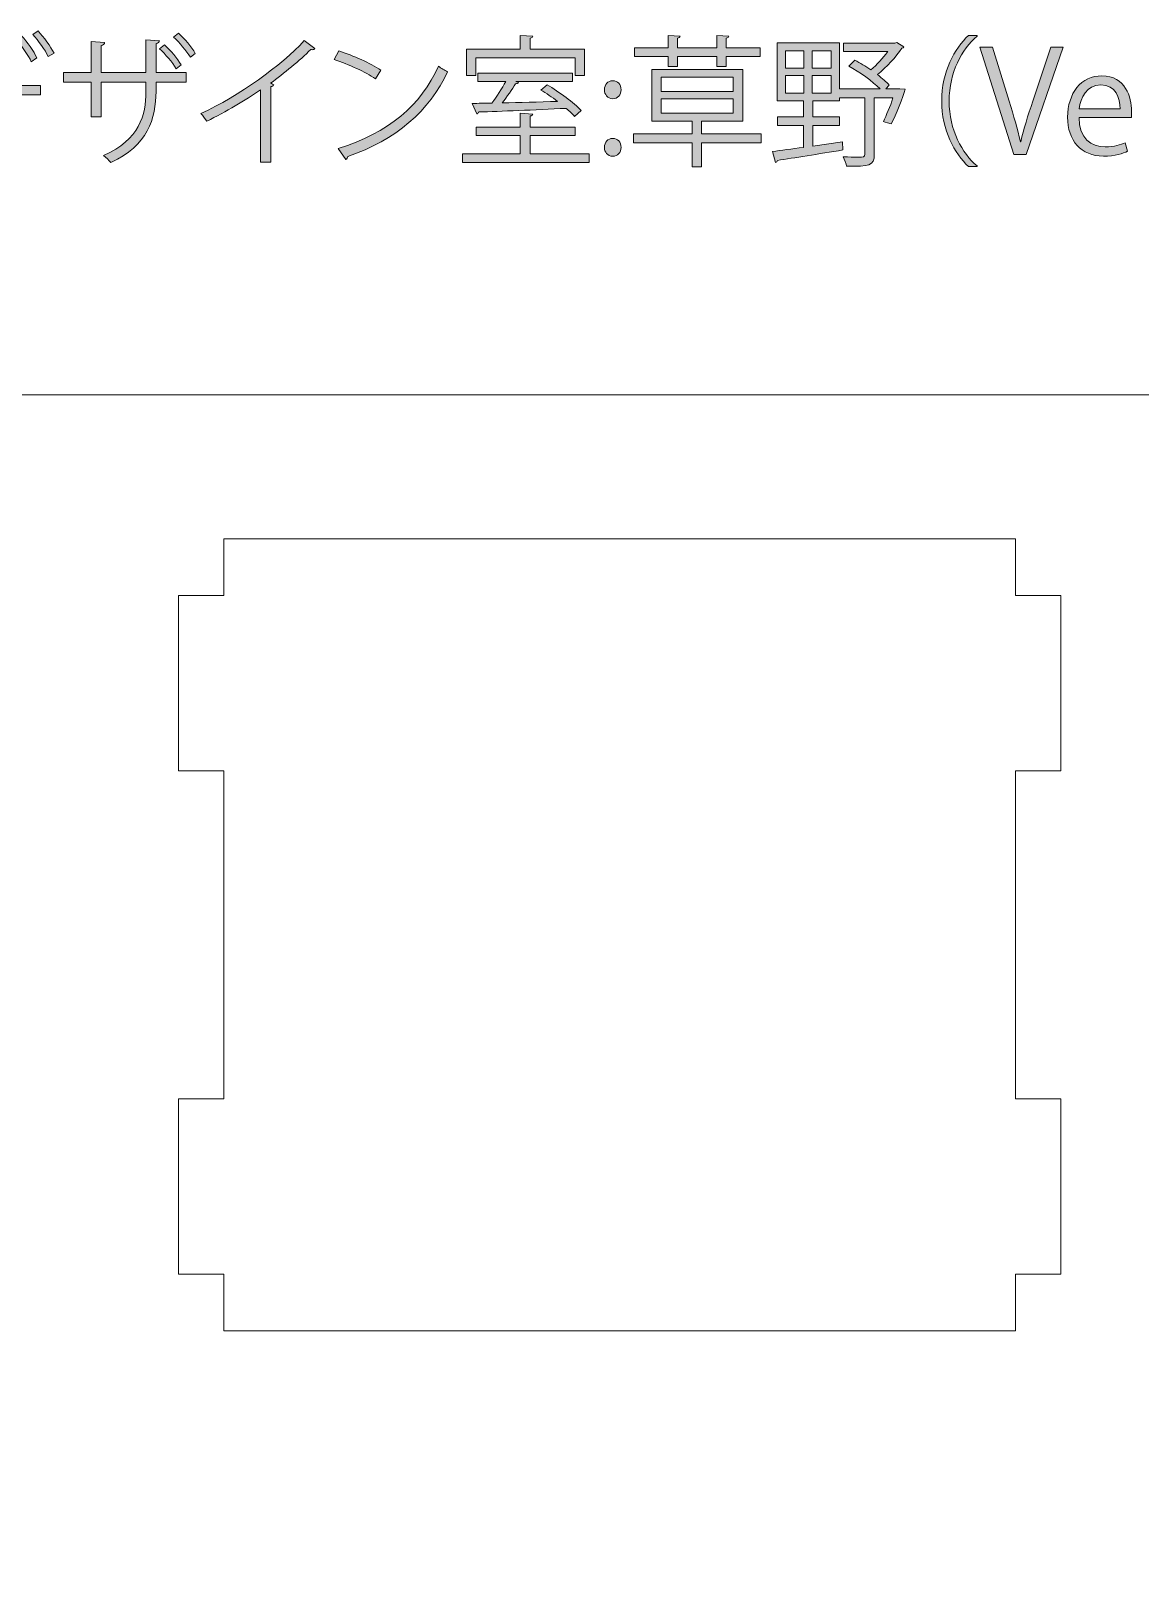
# Model space of a CAD drawing. Header units: inches. Extents: x -50 to 261, y -80 to 218.
# Drawn here: x -9.65 to 9.95, y 184.67 to 212 of the extents above; entities that cross this region are included whole.
import ezdxf

# ---------------------------------------------------------------- set-up
doc = ezdxf.new("R2010")
doc.units = ezdxf.units.IN
doc.header["$MEASUREMENT"] = 0
doc.layers.add('CUT', color=7, linetype='Continuous')
doc.layers.add('INDEX', color=7, linetype='Continuous')

# ---------------------------------------------------------------- blocks, each defined once
blk = doc.blocks.new('block 4')
at = {"layer": 'INDEX', "true_color": 0x898989}
h = blk.add_hatch(color=252, dxfattribs=at)
h.dxf.hatch_style = 2
edge = h.paths.add_edge_path()
edge.add_spline(control_points=[(-9.487, 210.872), (-9.487, 210.872), (-10.309, 210.872), (-10.309, 210.872), (-10.309, 210.872), (-10.267, 210.86), (-10.267, 210.86), (-10.27, 210.845), (-10.29, 210.832), (-10.317, 210.83), (-10.382, 210.379), (-10.586, 209.93), (-11.087, 209.678), (-11.115, 209.711), (-11.179, 209.768), (-11.222, 209.8), (-10.731, 210.045), (-10.559, 210.423), (-10.501, 210.872), (-10.501, 210.872), (-11.453, 210.872), (-11.453, 210.872), (-11.453, 210.872), (-11.453, 211.039), (-11.453, 211.039), (-11.453, 211.039), (-9.487, 211.039), (-9.487, 211.039), (-9.487, 211.039), (-9.487, 210.872), (-9.487, 210.872)], knot_values=[0, 0, 0, 0, 1, 1, 1, 2, 2, 2, 3, 3, 3, 4, 4, 4, 5, 5, 5, 6, 6, 6, 7, 7, 7, 8, 8, 8, 9, 9, 9, 10, 10, 10, 10], degree=3, periodic=1)
h.paths.add_polyline_path([(-9.853, 211.552), (-11.237, 211.552), (-11.237, 211.72), (-9.853, 211.72)])
edge = h.paths.add_edge_path()
edge.add_spline(control_points=[(-9.821, 211.919), (-9.719, 211.812), (-9.604, 211.642), (-9.547, 211.525), (-9.547, 211.525), (-9.647, 211.458), (-9.647, 211.458), (-9.699, 211.572), (-9.819, 211.749), (-9.918, 211.851), (-9.918, 211.851), (-9.821, 211.919), (-9.821, 211.919)], knot_values=[0, 0, 0, 0, 1, 1, 1, 2, 2, 2, 3, 3, 3, 4, 4, 4, 4], degree=3, periodic=1)
edge = h.paths.add_edge_path()
edge.add_spline(control_points=[(-9.527, 212.004), (-9.425, 211.896), (-9.305, 211.727), (-9.245, 211.612), (-9.245, 211.612), (-9.347, 211.55), (-9.347, 211.55), (-9.4, 211.66), (-9.524, 211.837), (-9.622, 211.939), (-9.622, 211.939), (-9.527, 212.004), (-9.527, 212.004)], knot_values=[0, 0, 0, 0, 1, 1, 1, 2, 2, 2, 3, 3, 3, 4, 4, 4, 4], degree=3, periodic=1)
h = blk.add_hatch(color=252, dxfattribs=at)
h.dxf.hatch_style = 2
edge = h.paths.add_edge_path()
edge.add_spline(control_points=[(-6.91, 211.099), (-6.91, 211.099), (-7.443, 211.099), (-7.443, 211.099), (-7.443, 211.099), (-7.443, 210.932), (-7.443, 210.932), (-7.443, 210.456), (-7.59, 209.972), (-8.243, 209.678), (-8.276, 209.718), (-8.328, 209.768), (-8.37, 209.803), (-7.737, 210.077), (-7.62, 210.521), (-7.62, 210.929), (-7.62, 210.929), (-7.62, 211.099), (-7.62, 211.099), (-7.62, 211.099), (-8.413, 211.099), (-8.413, 211.099), (-8.413, 211.099), (-8.413, 210.483), (-8.413, 210.483), (-8.413, 210.483), (-8.59, 210.483), (-8.59, 210.483), (-8.59, 210.483), (-8.59, 211.099), (-8.59, 211.099), (-8.59, 211.099), (-9.078, 211.099), (-9.078, 211.099), (-9.078, 211.099), (-9.078, 211.268), (-9.078, 211.268), (-9.078, 211.268), (-8.59, 211.268), (-8.59, 211.268), (-8.59, 211.268), (-8.59, 211.814), (-8.59, 211.814), (-8.59, 211.814), (-8.351, 211.799), (-8.351, 211.799), (-8.353, 211.774), (-8.375, 211.752), (-8.413, 211.747), (-8.413, 211.747), (-8.413, 211.268), (-8.413, 211.268), (-8.413, 211.268), (-7.62, 211.268), (-7.62, 211.268), (-7.62, 211.268), (-7.62, 211.844), (-7.62, 211.844), (-7.62, 211.844), (-7.384, 211.829), (-7.384, 211.829), (-7.386, 211.809), (-7.406, 211.787), (-7.443, 211.782), (-7.443, 211.782), (-7.443, 211.268), (-7.443, 211.268), (-7.443, 211.268), (-6.91, 211.268), (-6.91, 211.268), (-6.91, 211.268), (-6.91, 211.099), (-6.91, 211.099)], knot_values=[0, 0, 0, 0, 1, 1, 1, 2, 2, 2, 3, 3, 3, 4, 4, 4, 5, 5, 5, 6, 6, 6, 7, 7, 7, 8, 8, 8, 9, 9, 9, 10, 10, 10, 11, 11, 11, 12, 12, 12, 13, 13, 13, 14, 14, 14, 15, 15, 15, 16, 16, 16, 17, 17, 17, 18, 18, 18, 19, 19, 19, 20, 20, 20, 21, 21, 21, 22, 22, 22, 23, 23, 23, 24, 24, 24, 24], degree=3, periodic=1)
edge = h.paths.add_edge_path()
edge.add_spline(control_points=[(-7.294, 211.757), (-7.187, 211.66), (-7.065, 211.515), (-6.997, 211.403), (-6.997, 211.403), (-7.087, 211.336), (-7.087, 211.336), (-7.157, 211.448), (-7.279, 211.597), (-7.379, 211.687), (-7.379, 211.687), (-7.294, 211.757), (-7.294, 211.757)], knot_values=[0, 0, 0, 0, 1, 1, 1, 2, 2, 2, 3, 3, 3, 4, 4, 4, 4], degree=3, periodic=1)
edge = h.paths.add_edge_path()
edge.add_spline(control_points=[(-7.047, 211.964), (-6.935, 211.864), (-6.815, 211.722), (-6.748, 211.607), (-6.748, 211.607), (-6.835, 211.54), (-6.835, 211.54), (-6.907, 211.652), (-7.03, 211.802), (-7.132, 211.894), (-7.132, 211.894), (-7.047, 211.964), (-7.047, 211.964)], knot_values=[0, 0, 0, 0, 1, 1, 1, 2, 2, 2, 3, 3, 3, 4, 4, 4, 4], degree=3, periodic=1)
h = blk.add_hatch(color=252, dxfattribs=at)
h.dxf.hatch_style = 2
edge = h.paths.add_edge_path()
edge.add_spline(control_points=[(-0.831, 209.83), (-0.831, 209.83), (0.213, 209.83), (0.213, 209.83), (0.213, 209.83), (0.213, 209.678), (0.213, 209.678), (0.213, 209.678), (-2.025, 209.678), (-2.025, 209.678), (-2.025, 209.678), (-2.025, 209.83), (-2.025, 209.83), (-2.025, 209.83), (-1.003, 209.83), (-1.003, 209.83), (-1.003, 209.83), (-1.003, 210.154), (-1.003, 210.154), (-1.003, 210.154), (-1.784, 210.154), (-1.784, 210.154), (-1.784, 210.154), (-1.784, 210.304), (-1.784, 210.304), (-1.784, 210.304), (-1.003, 210.304), (-1.003, 210.304), (-1.003, 210.304), (-1.003, 210.548), (-1.003, 210.548), (-1.003, 210.548), (-0.782, 210.533), (-0.782, 210.533), (-0.784, 210.516), (-0.799, 210.503), (-0.831, 210.501), (-0.831, 210.501), (-0.831, 210.304), (-0.831, 210.304), (-0.831, 210.304), (-0.034, 210.304), (-0.034, 210.304), (-0.034, 210.304), (-0.034, 210.154), (-0.034, 210.154), (-0.034, 210.154), (-0.831, 210.154), (-0.831, 210.154), (-0.831, 210.154), (-0.831, 209.83), (-0.831, 209.83)], knot_values=[0, 0, 0, 0, 1, 1, 1, 2, 2, 2, 3, 3, 3, 4, 4, 4, 5, 5, 5, 6, 6, 6, 7, 7, 7, 8, 8, 8, 9, 9, 9, 10, 10, 10, 11, 11, 11, 12, 12, 12, 13, 13, 13, 14, 14, 14, 15, 15, 15, 16, 16, 16, 17, 17, 17, 17], degree=3, periodic=1)
edge = h.paths.add_edge_path()
edge.add_spline(control_points=[(-1.791, 211.525), (-1.791, 211.525), (-1.791, 211.216), (-1.791, 211.216), (-1.791, 211.216), (-1.953, 211.216), (-1.953, 211.216), (-1.953, 211.216), (-1.953, 211.68), (-1.953, 211.68), (-1.953, 211.68), (-1.003, 211.68), (-1.003, 211.68), (-1.003, 211.68), (-1.003, 211.924), (-1.003, 211.924), (-1.003, 211.924), (-0.782, 211.909), (-0.782, 211.909), (-0.784, 211.891), (-0.799, 211.879), (-0.831, 211.876), (-0.831, 211.876), (-0.831, 211.68), (-0.831, 211.68), (-0.831, 211.68), (0.133, 211.68), (0.133, 211.68), (0.133, 211.68), (0.133, 211.216), (0.133, 211.216), (0.133, 211.216), (-0.036, 211.216), (-0.036, 211.216), (-0.036, 211.216), (-0.036, 211.525), (-0.036, 211.525), (-0.036, 211.525), (-1.791, 211.525), (-1.791, 211.525)], knot_values=[0, 0, 0, 0, 1, 1, 1, 2, 2, 2, 3, 3, 3, 4, 4, 4, 5, 5, 5, 6, 6, 6, 7, 7, 7, 8, 8, 8, 9, 9, 9, 10, 10, 10, 11, 11, 11, 12, 12, 12, 13, 13, 13, 13], degree=3, periodic=1)
edge = h.paths.add_edge_path()
edge.add_spline(control_points=[(-0.044, 210.491), (-0.081, 210.536), (-0.133, 210.583), (-0.193, 210.635), (-0.754, 210.605), (-1.35, 210.583), (-1.739, 210.571), (-1.744, 210.551), (-1.756, 210.538), (-1.774, 210.536), (-1.774, 210.536), (-1.853, 210.723), (-1.853, 210.723), (-1.751, 210.723), (-1.634, 210.725), (-1.504, 210.728), (-1.422, 210.84), (-1.327, 210.987), (-1.26, 211.109), (-1.26, 211.109), (-1.756, 211.109), (-1.756, 211.109), (-1.756, 211.109), (-1.756, 211.258), (-1.756, 211.258), (-1.756, 211.258), (-0.079, 211.258), (-0.079, 211.258), (-0.079, 211.258), (-0.079, 211.109), (-0.079, 211.109), (-0.079, 211.109), (-1.083, 211.109), (-1.083, 211.109), (-1.083, 211.109), (-1.036, 211.091), (-1.036, 211.091), (-1.041, 211.079), (-1.061, 211.071), (-1.086, 211.071), (-1.148, 210.972), (-1.238, 210.842), (-1.322, 210.732), (-1.023, 210.74), (-0.679, 210.747), (-0.345, 210.757), (-0.44, 210.832), (-0.545, 210.902), (-0.64, 210.959), (-0.64, 210.959), (-0.53, 211.052), (-0.53, 211.052), (-0.313, 210.924), (-0.054, 210.735), (0.073, 210.595), (0.073, 210.595), (-0.044, 210.491), (-0.044, 210.491)], knot_values=[0, 0, 0, 0, 1, 1, 1, 2, 2, 2, 3, 3, 3, 4, 4, 4, 5, 5, 5, 6, 6, 6, 7, 7, 7, 8, 8, 8, 9, 9, 9, 10, 10, 10, 11, 11, 11, 12, 12, 12, 13, 13, 13, 14, 14, 14, 15, 15, 15, 16, 16, 16, 17, 17, 17, 18, 18, 18, 19, 19, 19, 19], degree=3, periodic=1)
h = blk.add_hatch(color=252, dxfattribs=at)
h.dxf.hatch_style = 2
h.paths.add_polyline_path([(3.256, 210.182), (3.256, 210.027), (2.199, 210.027), (2.199, 209.601), (2.032, 209.601), (2.032, 210.027), (0.998, 210.027), (0.998, 210.182), (2.032, 210.182), (2.032, 210.411), (1.322, 210.411), (1.322, 211.323), (2.929, 211.323), (2.929, 210.411), (2.199, 210.411), (2.199, 210.182)])
edge = h.paths.add_edge_path()
edge.add_spline(control_points=[(1.608, 211.373), (1.608, 211.373), (1.608, 211.55), (1.608, 211.55), (1.608, 211.55), (1.018, 211.55), (1.018, 211.55), (1.018, 211.55), (1.018, 211.702), (1.018, 211.702), (1.018, 211.702), (1.608, 211.702), (1.608, 211.702), (1.608, 211.702), (1.608, 211.921), (1.608, 211.921), (1.608, 211.921), (1.82, 211.909), (1.82, 211.909), (1.818, 211.891), (1.805, 211.879), (1.773, 211.874), (1.773, 211.874), (1.773, 211.702), (1.773, 211.702), (1.773, 211.702), (2.468, 211.702), (2.468, 211.702), (2.468, 211.702), (2.468, 211.921), (2.468, 211.921), (2.468, 211.921), (2.683, 211.909), (2.683, 211.909), (2.68, 211.891), (2.668, 211.879), (2.633, 211.874), (2.633, 211.874), (2.633, 211.702), (2.633, 211.702), (2.633, 211.702), (3.236, 211.702), (3.236, 211.702), (3.236, 211.702), (3.236, 211.55), (3.236, 211.55), (3.236, 211.55), (2.633, 211.55), (2.633, 211.55), (2.633, 211.55), (2.633, 211.373), (2.633, 211.373), (2.633, 211.373), (2.468, 211.373), (2.468, 211.373), (2.468, 211.373), (2.468, 211.55), (2.468, 211.55), (2.468, 211.55), (1.773, 211.55), (1.773, 211.55), (1.773, 211.55), (1.773, 211.373), (1.773, 211.373), (1.773, 211.373), (1.608, 211.373), (1.608, 211.373)], knot_values=[0, 0, 0, 0, 1, 1, 1, 2, 2, 2, 3, 3, 3, 4, 4, 4, 5, 5, 5, 6, 6, 6, 7, 7, 7, 8, 8, 8, 9, 9, 9, 10, 10, 10, 11, 11, 11, 12, 12, 12, 13, 13, 13, 14, 14, 14, 15, 15, 15, 16, 16, 16, 17, 17, 17, 18, 18, 18, 19, 19, 19, 20, 20, 20, 21, 21, 21, 22, 22, 22, 22], degree=3, periodic=1)
h.paths.add_polyline_path([(1.484, 211.184), (1.484, 210.934), (2.762, 210.934), (2.762, 211.184)])
h.paths.add_polyline_path([(1.484, 210.802), (1.484, 210.548), (2.762, 210.548), (2.762, 210.802)])
h = blk.add_hatch(color=252, dxfattribs=at)
h.dxf.hatch_style = 2
edge = h.paths.add_edge_path()
edge.add_spline(control_points=[(7.071, 211.911), (6.8, 211.685), (6.578, 211.268), (6.578, 210.765), (6.578, 210.249), (6.807, 209.838), (7.071, 209.618), (7.071, 209.618), (7.071, 209.606), (7.071, 209.606), (7.071, 209.606), (6.922, 209.606), (6.922, 209.606), (6.67, 209.833), (6.446, 210.252), (6.446, 210.765), (6.446, 211.278), (6.67, 211.697), (6.922, 211.924), (6.922, 211.924), (7.071, 211.924), (7.071, 211.924), (7.071, 211.924), (7.071, 211.911), (7.071, 211.911)], knot_values=[0, 0, 0, 0, 1, 1, 1, 2, 2, 2, 3, 3, 3, 4, 4, 4, 5, 5, 5, 6, 6, 6, 7, 7, 7, 8, 8, 8, 8], degree=3, periodic=1)
h = blk.add_hatch(color=252, dxfattribs=at)
h.dxf.hatch_style = 2
edge = h.paths.add_edge_path()
edge.add_spline(control_points=[(-4.637, 211.692), (-4.647, 211.68), (-4.662, 211.672), (-4.684, 211.672), (-4.692, 211.672), (-4.699, 211.672), (-4.709, 211.675), (-4.901, 211.48), (-5.178, 211.253), (-5.42, 211.079), (-5.4, 211.071), (-5.37, 211.057), (-5.36, 211.052), (-5.365, 211.037), (-5.387, 211.022), (-5.415, 211.019), (-5.415, 211.019), (-5.415, 209.681), (-5.415, 209.681), (-5.415, 209.681), (-5.597, 209.681), (-5.597, 209.681), (-5.597, 209.681), (-5.597, 210.962), (-5.597, 210.962), (-5.861, 210.775), (-6.205, 210.573), (-6.546, 210.406), (-6.571, 210.446), (-6.616, 210.508), (-6.651, 210.543), (-5.971, 210.857), (-5.225, 211.391), (-4.824, 211.832), (-4.824, 211.832), (-4.637, 211.692), (-4.637, 211.692)], knot_values=[0, 0, 0, 0, 1, 1, 1, 2, 2, 2, 3, 3, 3, 4, 4, 4, 5, 5, 5, 6, 6, 6, 7, 7, 7, 8, 8, 8, 9, 9, 9, 10, 10, 10, 11, 11, 11, 12, 12, 12, 12], degree=3, periodic=1)
h = blk.add_hatch(color=252, dxfattribs=at)
h.dxf.hatch_style = 2
edge = h.paths.add_edge_path()
edge.add_spline(control_points=[(-4.213, 211.65), (-3.954, 211.567), (-3.655, 211.438), (-3.471, 211.311), (-3.471, 211.311), (-3.565, 211.154), (-3.565, 211.154), (-3.745, 211.281), (-4.039, 211.413), (-4.293, 211.5), (-4.293, 211.5), (-4.213, 211.65), (-4.213, 211.65)], knot_values=[0, 0, 0, 0, 1, 1, 1, 2, 2, 2, 3, 3, 3, 4, 4, 4, 4], degree=3, periodic=1)
edge = h.paths.add_edge_path()
edge.add_spline(control_points=[(-4.223, 209.923), (-3.339, 210.197), (-2.75, 210.693), (-2.451, 211.383), (-2.399, 211.341), (-2.342, 211.308), (-2.289, 211.281), (-2.601, 210.598), (-3.209, 210.067), (-4.054, 209.785), (-4.056, 209.763), (-4.071, 209.738), (-4.089, 209.728), (-4.089, 209.728), (-4.223, 209.923), (-4.223, 209.923)], knot_values=[0, 0, 0, 0, 1, 1, 1, 2, 2, 2, 3, 3, 3, 4, 4, 4, 5, 5, 5, 5], degree=3, periodic=1)
h = blk.add_hatch(color=252, dxfattribs=at)
h.dxf.hatch_style = 2
edge = h.paths.add_edge_path()
edge.add_spline(control_points=[(5.706, 210.982), (5.706, 210.982), (5.798, 210.972), (5.798, 210.972), (5.765, 210.845), (5.638, 210.513), (5.551, 210.361), (5.444, 210.386), (5.429, 210.396), (5.414, 210.403), (5.469, 210.508), (5.534, 210.668), (5.583, 210.82), (5.583, 210.82), (5.254, 210.82), (5.254, 210.82), (5.254, 210.82), (5.254, 209.818), (5.254, 209.818), (5.254, 209.616), (5.167, 209.611), (4.764, 209.611), (4.756, 209.658), (4.731, 209.728), (4.706, 209.778), (4.806, 209.773), (4.896, 209.77), (4.958, 209.77), (5.073, 209.77), (5.088, 209.77), (5.088, 209.823), (5.088, 209.823), (5.088, 210.82), (5.088, 210.82), (5.088, 210.82), (4.639, 210.82), (4.639, 210.82), (4.639, 210.82), (4.639, 210.765), (4.639, 210.765), (4.639, 210.765), (4.165, 210.765), (4.165, 210.765), (4.165, 210.765), (4.165, 210.486), (4.165, 210.486), (4.165, 210.486), (4.641, 210.486), (4.641, 210.486), (4.641, 210.486), (4.641, 210.331), (4.641, 210.331), (4.641, 210.331), (4.165, 210.331), (4.165, 210.331), (4.165, 210.331), (4.165, 209.967), (4.165, 209.967), (4.165, 209.967), (4.694, 210.042), (4.694, 210.042), (4.694, 210.042), (4.699, 209.9), (4.699, 209.9), (4.273, 209.828), (3.821, 209.758), (3.545, 209.713), (3.54, 209.693), (3.525, 209.683), (3.507, 209.678), (3.507, 209.678), (3.455, 209.873), (3.455, 209.873), (3.602, 209.89), (3.794, 209.918), (4.003, 209.945), (4.003, 209.945), (4.003, 210.331), (4.003, 210.331), (4.003, 210.331), (3.545, 210.331), (3.545, 210.331), (3.545, 210.331), (3.545, 210.486), (3.545, 210.486), (3.545, 210.486), (4.003, 210.486), (4.003, 210.486), (4.003, 210.486), (4.003, 210.765), (4.003, 210.765), (4.003, 210.765), (3.54, 210.765), (3.54, 210.765), (3.54, 210.765), (3.54, 211.794), (3.54, 211.794), (3.54, 211.794), (4.639, 211.794), (4.639, 211.794), (4.639, 211.794), (4.639, 210.979), (4.639, 210.979), (4.639, 210.979), (5.357, 210.979), (5.357, 210.979), (5.22, 211.111), (5, 211.276), (4.803, 211.381), (4.803, 211.381), (4.913, 211.485), (4.913, 211.485), (5.005, 211.438), (5.103, 211.378), (5.195, 211.316), (5.299, 211.403), (5.409, 211.523), (5.491, 211.637), (5.491, 211.637), (4.709, 211.637), (4.709, 211.637), (4.709, 211.637), (4.709, 211.789), (4.709, 211.789), (4.709, 211.789), (5.618, 211.789), (5.618, 211.789), (5.618, 211.789), (5.651, 211.799), (5.651, 211.799), (5.651, 211.799), (5.778, 211.72), (5.778, 211.72), (5.77, 211.71), (5.756, 211.702), (5.743, 211.697), (5.641, 211.547), (5.471, 211.361), (5.309, 211.231), (5.394, 211.166), (5.466, 211.101), (5.519, 211.047), (5.519, 211.047), (5.456, 210.979), (5.456, 210.979), (5.456, 210.979), (5.671, 210.979), (5.671, 210.979), (5.671, 210.979), (5.706, 210.982), (5.706, 210.982)], knot_values=[0, 0, 0, 0, 1, 1, 1, 2, 2, 2, 3, 3, 3, 4, 4, 4, 5, 5, 5, 6, 6, 6, 7, 7, 7, 8, 8, 8, 9, 9, 9, 10, 10, 10, 11, 11, 11, 12, 12, 12, 13, 13, 13, 14, 14, 14, 15, 15, 15, 16, 16, 16, 17, 17, 17, 18, 18, 18, 19, 19, 19, 20, 20, 20, 21, 21, 21, 22, 22, 22, 23, 23, 23, 24, 24, 24, 25, 25, 25, 26, 26, 26, 27, 27, 27, 28, 28, 28, 29, 29, 29, 30, 30, 30, 31, 31, 31, 32, 32, 32, 33, 33, 33, 34, 34, 34, 35, 35, 35, 36, 36, 36, 37, 37, 37, 38, 38, 38, 39, 39, 39, 40, 40, 40, 41, 41, 41, 42, 42, 42, 43, 43, 43, 44, 44, 44, 45, 45, 45, 46, 46, 46, 47, 47, 47, 48, 48, 48, 49, 49, 49, 50, 50, 50, 50], degree=3, periodic=1)
h.paths.add_polyline_path([(3.684, 211.652), (3.684, 211.348), (4.011, 211.348), (4.011, 211.652)])
h.paths.add_polyline_path([(3.684, 211.213), (3.684, 210.904), (4.011, 210.904), (4.011, 211.213)])
h.paths.add_polyline_path([(4.489, 211.348), (4.489, 211.652), (4.158, 211.652), (4.158, 211.348)])
h.paths.add_polyline_path([(4.489, 210.904), (4.489, 211.213), (4.158, 211.213), (4.158, 210.904)])
h = blk.add_hatch(color=252, dxfattribs=at)
h.dxf.hatch_style = 2
edge = h.paths.add_edge_path()
edge.add_spline(control_points=[(8.594, 211.717), (8.594, 211.717), (7.941, 209.818), (7.941, 209.818), (7.941, 209.818), (7.722, 209.818), (7.722, 209.818), (7.722, 209.818), (7.121, 211.715), (7.121, 211.715), (7.121, 211.715), (7.345, 211.715), (7.345, 211.715), (7.345, 211.715), (7.637, 210.762), (7.637, 210.762), (7.717, 210.506), (7.787, 210.266), (7.836, 210.045), (7.836, 210.045), (7.844, 210.045), (7.844, 210.045), (7.894, 210.266), (7.971, 210.513), (8.056, 210.762), (8.056, 210.762), (8.372, 211.717), (8.372, 211.717), (8.372, 211.717), (8.594, 211.717), (8.594, 211.717)], knot_values=[0, 0, 0, 0, 1, 1, 1, 2, 2, 2, 3, 3, 3, 4, 4, 4, 5, 5, 5, 6, 6, 6, 7, 7, 7, 8, 8, 8, 9, 9, 9, 10, 10, 10, 10], degree=3, periodic=1)
h = blk.add_hatch(color=252, dxfattribs=at)
h.dxf.hatch_style = 2
edge = h.paths.add_edge_path()
edge.add_spline(control_points=[(0.484, 210.964), (0.484, 211.057), (0.544, 211.124), (0.631, 211.124), (0.721, 211.124), (0.778, 211.057), (0.778, 210.964), (0.778, 210.875), (0.721, 210.805), (0.631, 210.805), (0.537, 210.805), (0.484, 210.882), (0.484, 210.964)], knot_values=[0, 0, 0, 0, 1, 1, 1, 2, 2, 2, 3, 3, 3, 4, 4, 4, 4], degree=3, periodic=1)
edge = h.paths.add_edge_path()
edge.add_spline(control_points=[(0.484, 209.945), (0.484, 210.037), (0.544, 210.104), (0.631, 210.104), (0.721, 210.104), (0.778, 210.037), (0.778, 209.945), (0.778, 209.858), (0.721, 209.788), (0.631, 209.788), (0.537, 209.788), (0.484, 209.863), (0.484, 209.945)], knot_values=[0, 0, 0, 0, 1, 1, 1, 2, 2, 2, 3, 3, 3, 4, 4, 4, 4], degree=3, periodic=1)
h = blk.add_hatch(color=252, dxfattribs=at)
h.dxf.hatch_style = 2
edge = h.paths.add_edge_path()
edge.add_spline(control_points=[(9.731, 209.875), (9.653, 209.838), (9.511, 209.79), (9.304, 209.79), (8.908, 209.79), (8.671, 210.069), (8.671, 210.476), (8.671, 210.902), (8.911, 211.209), (9.277, 211.209), (9.696, 211.209), (9.803, 210.825), (9.803, 210.588), (9.803, 210.541), (9.8, 210.506), (9.798, 210.473), (9.798, 210.473), (8.873, 210.473), (8.873, 210.473), (8.876, 210.097), (9.09, 209.955), (9.334, 209.955), (9.504, 209.955), (9.606, 209.99), (9.691, 210.025), (9.691, 210.025), (9.731, 209.875), (9.731, 209.875)], knot_values=[0, 0, 0, 0, 1, 1, 1, 2, 2, 2, 3, 3, 3, 4, 4, 4, 5, 5, 5, 6, 6, 6, 7, 7, 7, 8, 8, 8, 9, 9, 9, 9], degree=3, periodic=1)
edge = h.paths.add_edge_path()
edge.add_spline(control_points=[(9.599, 210.628), (9.601, 210.812), (9.524, 211.052), (9.257, 211.052), (9.008, 211.052), (8.898, 210.815), (8.878, 210.628), (8.878, 210.628), (9.599, 210.628), (9.599, 210.628)], knot_values=[0, 0, 0, 0, 1, 1, 1, 2, 2, 2, 3, 3, 3, 3], degree=3, periodic=1)
at = {"layer": 'INDEX', "lineweight": 0}
for points in [[(3.684, 211.652), (3.684, 211.348), (4.011, 211.348), (4.011, 211.652), (3.684, 211.652)], [(4.489, 211.348), (4.489, 211.652), (4.158, 211.652), (4.158, 211.348), (4.489, 211.348)], [(3.256, 210.182), (3.256, 210.027), (2.199, 210.027), (2.199, 209.601), (2.032, 209.601), (2.032, 210.027), (0.998, 210.027), (0.998, 210.182), (2.032, 210.182), (2.032, 210.411), (1.322, 210.411), (1.322, 211.323), (2.929, 211.323), (2.929, 210.411), (2.199, 210.411), (2.199, 210.182), (3.256, 210.182)], [(1.484, 211.184), (1.484, 210.934), (2.762, 210.934), (2.762, 211.184), (1.484, 211.184)], [(3.684, 211.213), (3.684, 210.904), (4.011, 210.904), (4.011, 211.213), (3.684, 211.213)], [(4.489, 210.904), (4.489, 211.213), (4.158, 211.213), (4.158, 210.904), (4.489, 210.904)], [(1.484, 210.802), (1.484, 210.548), (2.762, 210.548), (2.762, 210.802), (1.484, 210.802)]]:
    blk.add_lwpolyline(points, dxfattribs=at)
for points, knots in [([(-9.821, 211.919), (-9.719, 211.812), (-9.604, 211.642), (-9.547, 211.525), (-9.547, 211.525), (-9.647, 211.458), (-9.647, 211.458), (-9.699, 211.572), (-9.819, 211.749), (-9.918, 211.851), (-9.918, 211.851), (-9.821, 211.919), (-9.821, 211.919)], [0, 0, 0, 0, 1, 1, 1, 2, 2, 2, 3, 3, 3, 4, 4, 4, 4]), ([(-9.527, 212.004), (-9.425, 211.896), (-9.305, 211.727), (-9.245, 211.612), (-9.245, 211.612), (-9.347, 211.55), (-9.347, 211.55), (-9.4, 211.66), (-9.524, 211.837), (-9.622, 211.939), (-9.622, 211.939), (-9.527, 212.004), (-9.527, 212.004)], [0, 0, 0, 0, 1, 1, 1, 2, 2, 2, 3, 3, 3, 4, 4, 4, 4]), ([(-7.047, 211.964), (-6.935, 211.864), (-6.815, 211.722), (-6.748, 211.607), (-6.748, 211.607), (-6.835, 211.54), (-6.835, 211.54), (-6.907, 211.652), (-7.03, 211.802), (-7.132, 211.894), (-7.132, 211.894), (-7.047, 211.964), (-7.047, 211.964)], [0, 0, 0, 0, 1, 1, 1, 2, 2, 2, 3, 3, 3, 4, 4, 4, 4]), ([(-1.791, 211.525), (-1.791, 211.525), (-1.791, 211.216), (-1.791, 211.216), (-1.791, 211.216), (-1.953, 211.216), (-1.953, 211.216), (-1.953, 211.216), (-1.953, 211.68), (-1.953, 211.68), (-1.953, 211.68), (-1.003, 211.68), (-1.003, 211.68), (-1.003, 211.68), (-1.003, 211.924), (-1.003, 211.924), (-1.003, 211.924), (-0.782, 211.909), (-0.782, 211.909), (-0.784, 211.891), (-0.799, 211.879), (-0.831, 211.876), (-0.831, 211.876), (-0.831, 211.68), (-0.831, 211.68), (-0.831, 211.68), (0.133, 211.68), (0.133, 211.68), (0.133, 211.68), (0.133, 211.216), (0.133, 211.216), (0.133, 211.216), (-0.036, 211.216), (-0.036, 211.216), (-0.036, 211.216), (-0.036, 211.525), (-0.036, 211.525), (-0.036, 211.525), (-1.791, 211.525), (-1.791, 211.525)], [0, 0, 0, 0, 1, 1, 1, 2, 2, 2, 3, 3, 3, 4, 4, 4, 5, 5, 5, 6, 6, 6, 7, 7, 7, 8, 8, 8, 9, 9, 9, 10, 10, 10, 11, 11, 11, 12, 12, 12, 13, 13, 13, 13]), ([(1.608, 211.373), (1.608, 211.373), (1.608, 211.55), (1.608, 211.55), (1.608, 211.55), (1.018, 211.55), (1.018, 211.55), (1.018, 211.55), (1.018, 211.702), (1.018, 211.702), (1.018, 211.702), (1.608, 211.702), (1.608, 211.702), (1.608, 211.702), (1.608, 211.921), (1.608, 211.921), (1.608, 211.921), (1.82, 211.909), (1.82, 211.909), (1.818, 211.891), (1.805, 211.879), (1.773, 211.874), (1.773, 211.874), (1.773, 211.702), (1.773, 211.702), (1.773, 211.702), (2.468, 211.702), (2.468, 211.702), (2.468, 211.702), (2.468, 211.921), (2.468, 211.921), (2.468, 211.921), (2.683, 211.909), (2.683, 211.909), (2.68, 211.891), (2.668, 211.879), (2.633, 211.874), (2.633, 211.874), (2.633, 211.702), (2.633, 211.702), (2.633, 211.702), (3.236, 211.702), (3.236, 211.702), (3.236, 211.702), (3.236, 211.55), (3.236, 211.55), (3.236, 211.55), (2.633, 211.55), (2.633, 211.55), (2.633, 211.55), (2.633, 211.373), (2.633, 211.373), (2.633, 211.373), (2.468, 211.373), (2.468, 211.373), (2.468, 211.373), (2.468, 211.55), (2.468, 211.55), (2.468, 211.55), (1.773, 211.55), (1.773, 211.55), (1.773, 211.55), (1.773, 211.373), (1.773, 211.373), (1.773, 211.373), (1.608, 211.373), (1.608, 211.373)], [0, 0, 0, 0, 1, 1, 1, 2, 2, 2, 3, 3, 3, 4, 4, 4, 5, 5, 5, 6, 6, 6, 7, 7, 7, 8, 8, 8, 9, 9, 9, 10, 10, 10, 11, 11, 11, 12, 12, 12, 13, 13, 13, 14, 14, 14, 15, 15, 15, 16, 16, 16, 17, 17, 17, 18, 18, 18, 19, 19, 19, 20, 20, 20, 21, 21, 21, 22, 22, 22, 22]), ([(7.071, 211.911), (6.8, 211.685), (6.578, 211.268), (6.578, 210.765), (6.578, 210.249), (6.807, 209.838), (7.071, 209.618), (7.071, 209.618), (7.071, 209.606), (7.071, 209.606), (7.071, 209.606), (6.922, 209.606), (6.922, 209.606), (6.67, 209.833), (6.446, 210.252), (6.446, 210.765), (6.446, 211.278), (6.67, 211.697), (6.922, 211.924), (6.922, 211.924), (7.071, 211.924), (7.071, 211.924), (7.071, 211.924), (7.071, 211.911), (7.071, 211.911)], [0, 0, 0, 0, 1, 1, 1, 2, 2, 2, 3, 3, 3, 4, 4, 4, 5, 5, 5, 6, 6, 6, 7, 7, 7, 8, 8, 8, 8]), ([(-6.91, 211.099), (-6.91, 211.099), (-7.443, 211.099), (-7.443, 211.099), (-7.443, 211.099), (-7.443, 210.932), (-7.443, 210.932), (-7.443, 210.456), (-7.59, 209.972), (-8.243, 209.678), (-8.276, 209.718), (-8.328, 209.768), (-8.37, 209.803), (-7.737, 210.077), (-7.62, 210.521), (-7.62, 210.929), (-7.62, 210.929), (-7.62, 211.099), (-7.62, 211.099), (-7.62, 211.099), (-8.413, 211.099), (-8.413, 211.099), (-8.413, 211.099), (-8.413, 210.483), (-8.413, 210.483), (-8.413, 210.483), (-8.59, 210.483), (-8.59, 210.483), (-8.59, 210.483), (-8.59, 211.099), (-8.59, 211.099), (-8.59, 211.099), (-9.078, 211.099), (-9.078, 211.099), (-9.078, 211.099), (-9.078, 211.268), (-9.078, 211.268), (-9.078, 211.268), (-8.59, 211.268), (-8.59, 211.268), (-8.59, 211.268), (-8.59, 211.814), (-8.59, 211.814), (-8.59, 211.814), (-8.351, 211.799), (-8.351, 211.799), (-8.353, 211.774), (-8.375, 211.752), (-8.413, 211.747), (-8.413, 211.747), (-8.413, 211.268), (-8.413, 211.268), (-8.413, 211.268), (-7.62, 211.268), (-7.62, 211.268), (-7.62, 211.268), (-7.62, 211.844), (-7.62, 211.844), (-7.62, 211.844), (-7.384, 211.829), (-7.384, 211.829), (-7.386, 211.809), (-7.406, 211.787), (-7.443, 211.782), (-7.443, 211.782), (-7.443, 211.268), (-7.443, 211.268), (-7.443, 211.268), (-6.91, 211.268), (-6.91, 211.268), (-6.91, 211.268), (-6.91, 211.099), (-6.91, 211.099)], [0, 0, 0, 0, 1, 1, 1, 2, 2, 2, 3, 3, 3, 4, 4, 4, 5, 5, 5, 6, 6, 6, 7, 7, 7, 8, 8, 8, 9, 9, 9, 10, 10, 10, 11, 11, 11, 12, 12, 12, 13, 13, 13, 14, 14, 14, 15, 15, 15, 16, 16, 16, 17, 17, 17, 18, 18, 18, 19, 19, 19, 20, 20, 20, 21, 21, 21, 22, 22, 22, 23, 23, 23, 24, 24, 24, 24]), ([(-7.294, 211.757), (-7.187, 211.66), (-7.065, 211.515), (-6.997, 211.403), (-6.997, 211.403), (-7.087, 211.336), (-7.087, 211.336), (-7.157, 211.448), (-7.279, 211.597), (-7.379, 211.687), (-7.379, 211.687), (-7.294, 211.757), (-7.294, 211.757)], [0, 0, 0, 0, 1, 1, 1, 2, 2, 2, 3, 3, 3, 4, 4, 4, 4]), ([(-4.637, 211.692), (-4.647, 211.68), (-4.662, 211.672), (-4.684, 211.672), (-4.692, 211.672), (-4.699, 211.672), (-4.709, 211.675), (-4.901, 211.48), (-5.178, 211.253), (-5.42, 211.079), (-5.4, 211.071), (-5.37, 211.057), (-5.36, 211.052), (-5.365, 211.037), (-5.387, 211.022), (-5.415, 211.019), (-5.415, 211.019), (-5.415, 209.681), (-5.415, 209.681), (-5.415, 209.681), (-5.597, 209.681), (-5.597, 209.681), (-5.597, 209.681), (-5.597, 210.962), (-5.597, 210.962), (-5.861, 210.775), (-6.205, 210.573), (-6.546, 210.406), (-6.571, 210.446), (-6.616, 210.508), (-6.651, 210.543), (-5.971, 210.857), (-5.225, 211.391), (-4.824, 211.832), (-4.824, 211.832), (-4.637, 211.692), (-4.637, 211.692)], [0, 0, 0, 0, 1, 1, 1, 2, 2, 2, 3, 3, 3, 4, 4, 4, 5, 5, 5, 6, 6, 6, 7, 7, 7, 8, 8, 8, 9, 9, 9, 10, 10, 10, 11, 11, 11, 12, 12, 12, 12]), ([(-4.213, 211.65), (-3.954, 211.567), (-3.655, 211.438), (-3.471, 211.311), (-3.471, 211.311), (-3.565, 211.154), (-3.565, 211.154), (-3.745, 211.281), (-4.039, 211.413), (-4.293, 211.5), (-4.293, 211.5), (-4.213, 211.65), (-4.213, 211.65)], [0, 0, 0, 0, 1, 1, 1, 2, 2, 2, 3, 3, 3, 4, 4, 4, 4]), ([(5.706, 210.982), (5.706, 210.982), (5.798, 210.972), (5.798, 210.972), (5.765, 210.845), (5.638, 210.513), (5.551, 210.361), (5.444, 210.386), (5.429, 210.396), (5.414, 210.403), (5.469, 210.508), (5.534, 210.668), (5.583, 210.82), (5.583, 210.82), (5.254, 210.82), (5.254, 210.82), (5.254, 210.82), (5.254, 209.818), (5.254, 209.818), (5.254, 209.616), (5.167, 209.611), (4.764, 209.611), (4.756, 209.658), (4.731, 209.728), (4.706, 209.778), (4.806, 209.773), (4.896, 209.77), (4.958, 209.77), (5.073, 209.77), (5.088, 209.77), (5.088, 209.823), (5.088, 209.823), (5.088, 210.82), (5.088, 210.82), (5.088, 210.82), (4.639, 210.82), (4.639, 210.82), (4.639, 210.82), (4.639, 210.765), (4.639, 210.765), (4.639, 210.765), (4.165, 210.765), (4.165, 210.765), (4.165, 210.765), (4.165, 210.486), (4.165, 210.486), (4.165, 210.486), (4.641, 210.486), (4.641, 210.486), (4.641, 210.486), (4.641, 210.331), (4.641, 210.331), (4.641, 210.331), (4.165, 210.331), (4.165, 210.331), (4.165, 210.331), (4.165, 209.967), (4.165, 209.967), (4.165, 209.967), (4.694, 210.042), (4.694, 210.042), (4.694, 210.042), (4.699, 209.9), (4.699, 209.9), (4.273, 209.828), (3.821, 209.758), (3.545, 209.713), (3.54, 209.693), (3.525, 209.683), (3.507, 209.678), (3.507, 209.678), (3.455, 209.873), (3.455, 209.873), (3.602, 209.89), (3.794, 209.918), (4.003, 209.945), (4.003, 209.945), (4.003, 210.331), (4.003, 210.331), (4.003, 210.331), (3.545, 210.331), (3.545, 210.331), (3.545, 210.331), (3.545, 210.486), (3.545, 210.486), (3.545, 210.486), (4.003, 210.486), (4.003, 210.486), (4.003, 210.486), (4.003, 210.765), (4.003, 210.765), (4.003, 210.765), (3.54, 210.765), (3.54, 210.765), (3.54, 210.765), (3.54, 211.794), (3.54, 211.794), (3.54, 211.794), (4.639, 211.794), (4.639, 211.794), (4.639, 211.794), (4.639, 210.979), (4.639, 210.979), (4.639, 210.979), (5.357, 210.979), (5.357, 210.979), (5.22, 211.111), (5, 211.276), (4.803, 211.381), (4.803, 211.381), (4.913, 211.485), (4.913, 211.485), (5.005, 211.438), (5.103, 211.378), (5.195, 211.316), (5.299, 211.403), (5.409, 211.523), (5.491, 211.637), (5.491, 211.637), (4.709, 211.637), (4.709, 211.637), (4.709, 211.637), (4.709, 211.789), (4.709, 211.789), (4.709, 211.789), (5.618, 211.789), (5.618, 211.789), (5.618, 211.789), (5.651, 211.799), (5.651, 211.799), (5.651, 211.799), (5.778, 211.72), (5.778, 211.72), (5.77, 211.71), (5.756, 211.702), (5.743, 211.697), (5.641, 211.547), (5.471, 211.361), (5.309, 211.231), (5.394, 211.166), (5.466, 211.101), (5.519, 211.047), (5.519, 211.047), (5.456, 210.979), (5.456, 210.979), (5.456, 210.979), (5.671, 210.979), (5.671, 210.979), (5.671, 210.979), (5.706, 210.982), (5.706, 210.982)], [0, 0, 0, 0, 1, 1, 1, 2, 2, 2, 3, 3, 3, 4, 4, 4, 5, 5, 5, 6, 6, 6, 7, 7, 7, 8, 8, 8, 9, 9, 9, 10, 10, 10, 11, 11, 11, 12, 12, 12, 13, 13, 13, 14, 14, 14, 15, 15, 15, 16, 16, 16, 17, 17, 17, 18, 18, 18, 19, 19, 19, 20, 20, 20, 21, 21, 21, 22, 22, 22, 23, 23, 23, 24, 24, 24, 25, 25, 25, 26, 26, 26, 27, 27, 27, 28, 28, 28, 29, 29, 29, 30, 30, 30, 31, 31, 31, 32, 32, 32, 33, 33, 33, 34, 34, 34, 35, 35, 35, 36, 36, 36, 37, 37, 37, 38, 38, 38, 39, 39, 39, 40, 40, 40, 41, 41, 41, 42, 42, 42, 43, 43, 43, 44, 44, 44, 45, 45, 45, 46, 46, 46, 47, 47, 47, 48, 48, 48, 49, 49, 49, 50, 50, 50, 50]), ([(8.594, 211.717), (8.594, 211.717), (7.941, 209.818), (7.941, 209.818), (7.941, 209.818), (7.722, 209.818), (7.722, 209.818), (7.722, 209.818), (7.121, 211.715), (7.121, 211.715), (7.121, 211.715), (7.345, 211.715), (7.345, 211.715), (7.345, 211.715), (7.637, 210.762), (7.637, 210.762), (7.717, 210.506), (7.787, 210.266), (7.836, 210.045), (7.836, 210.045), (7.844, 210.045), (7.844, 210.045), (7.894, 210.266), (7.971, 210.513), (8.056, 210.762), (8.056, 210.762), (8.372, 211.717), (8.372, 211.717), (8.372, 211.717), (8.594, 211.717), (8.594, 211.717)], [0, 0, 0, 0, 1, 1, 1, 2, 2, 2, 3, 3, 3, 4, 4, 4, 5, 5, 5, 6, 6, 6, 7, 7, 7, 8, 8, 8, 9, 9, 9, 10, 10, 10, 10]), ([(-4.223, 209.923), (-3.339, 210.197), (-2.75, 210.693), (-2.451, 211.383), (-2.399, 211.341), (-2.342, 211.308), (-2.289, 211.281), (-2.601, 210.598), (-3.209, 210.067), (-4.054, 209.785), (-4.056, 209.763), (-4.071, 209.738), (-4.089, 209.728), (-4.089, 209.728), (-4.223, 209.923), (-4.223, 209.923)], [0, 0, 0, 0, 1, 1, 1, 2, 2, 2, 3, 3, 3, 4, 4, 4, 5, 5, 5, 5]), ([(-9.487, 210.872), (-9.487, 210.872), (-10.309, 210.872), (-10.309, 210.872), (-10.309, 210.872), (-10.267, 210.86), (-10.267, 210.86), (-10.27, 210.845), (-10.29, 210.832), (-10.317, 210.83), (-10.382, 210.379), (-10.586, 209.93), (-11.087, 209.678), (-11.115, 209.711), (-11.179, 209.768), (-11.222, 209.8), (-10.731, 210.045), (-10.559, 210.423), (-10.501, 210.872), (-10.501, 210.872), (-11.453, 210.872), (-11.453, 210.872), (-11.453, 210.872), (-11.453, 211.039), (-11.453, 211.039), (-11.453, 211.039), (-9.487, 211.039), (-9.487, 211.039), (-9.487, 211.039), (-9.487, 210.872), (-9.487, 210.872)], [0, 0, 0, 0, 1, 1, 1, 2, 2, 2, 3, 3, 3, 4, 4, 4, 5, 5, 5, 6, 6, 6, 7, 7, 7, 8, 8, 8, 9, 9, 9, 10, 10, 10, 10]), ([(-0.044, 210.491), (-0.081, 210.536), (-0.133, 210.583), (-0.193, 210.635), (-0.754, 210.605), (-1.35, 210.583), (-1.739, 210.571), (-1.744, 210.551), (-1.756, 210.538), (-1.774, 210.536), (-1.774, 210.536), (-1.853, 210.723), (-1.853, 210.723), (-1.751, 210.723), (-1.634, 210.725), (-1.504, 210.728), (-1.422, 210.84), (-1.327, 210.987), (-1.26, 211.109), (-1.26, 211.109), (-1.756, 211.109), (-1.756, 211.109), (-1.756, 211.109), (-1.756, 211.258), (-1.756, 211.258), (-1.756, 211.258), (-0.079, 211.258), (-0.079, 211.258), (-0.079, 211.258), (-0.079, 211.109), (-0.079, 211.109), (-0.079, 211.109), (-1.083, 211.109), (-1.083, 211.109), (-1.083, 211.109), (-1.036, 211.091), (-1.036, 211.091), (-1.041, 211.079), (-1.061, 211.071), (-1.086, 211.071), (-1.148, 210.972), (-1.238, 210.842), (-1.322, 210.732), (-1.023, 210.74), (-0.679, 210.747), (-0.345, 210.757), (-0.44, 210.832), (-0.545, 210.902), (-0.64, 210.959), (-0.64, 210.959), (-0.53, 211.052), (-0.53, 211.052), (-0.313, 210.924), (-0.054, 210.735), (0.073, 210.595), (0.073, 210.595), (-0.044, 210.491), (-0.044, 210.491)], [0, 0, 0, 0, 1, 1, 1, 2, 2, 2, 3, 3, 3, 4, 4, 4, 5, 5, 5, 6, 6, 6, 7, 7, 7, 8, 8, 8, 9, 9, 9, 10, 10, 10, 11, 11, 11, 12, 12, 12, 13, 13, 13, 14, 14, 14, 15, 15, 15, 16, 16, 16, 17, 17, 17, 18, 18, 18, 19, 19, 19, 19]), ([(0.484, 210.964), (0.484, 211.057), (0.544, 211.124), (0.631, 211.124), (0.721, 211.124), (0.778, 211.057), (0.778, 210.964), (0.778, 210.875), (0.721, 210.805), (0.631, 210.805), (0.537, 210.805), (0.484, 210.882), (0.484, 210.964)], [0, 0, 0, 0, 1, 1, 1, 2, 2, 2, 3, 3, 3, 4, 4, 4, 4]), ([(9.731, 209.875), (9.653, 209.838), (9.511, 209.79), (9.304, 209.79), (8.908, 209.79), (8.671, 210.069), (8.671, 210.476), (8.671, 210.902), (8.911, 211.209), (9.277, 211.209), (9.696, 211.209), (9.803, 210.825), (9.803, 210.588), (9.803, 210.541), (9.8, 210.506), (9.798, 210.473), (9.798, 210.473), (8.873, 210.473), (8.873, 210.473), (8.876, 210.097), (9.09, 209.955), (9.334, 209.955), (9.504, 209.955), (9.606, 209.99), (9.691, 210.025), (9.691, 210.025), (9.731, 209.875), (9.731, 209.875)], [0, 0, 0, 0, 1, 1, 1, 2, 2, 2, 3, 3, 3, 4, 4, 4, 5, 5, 5, 6, 6, 6, 7, 7, 7, 8, 8, 8, 9, 9, 9, 9]), ([(9.599, 210.628), (9.601, 210.812), (9.524, 211.052), (9.257, 211.052), (9.008, 211.052), (8.898, 210.815), (8.878, 210.628), (8.878, 210.628), (9.599, 210.628), (9.599, 210.628)], [0, 0, 0, 0, 1, 1, 1, 2, 2, 2, 3, 3, 3, 3]), ([(-0.831, 209.83), (-0.831, 209.83), (0.213, 209.83), (0.213, 209.83), (0.213, 209.83), (0.213, 209.678), (0.213, 209.678), (0.213, 209.678), (-2.025, 209.678), (-2.025, 209.678), (-2.025, 209.678), (-2.025, 209.83), (-2.025, 209.83), (-2.025, 209.83), (-1.003, 209.83), (-1.003, 209.83), (-1.003, 209.83), (-1.003, 210.154), (-1.003, 210.154), (-1.003, 210.154), (-1.784, 210.154), (-1.784, 210.154), (-1.784, 210.154), (-1.784, 210.304), (-1.784, 210.304), (-1.784, 210.304), (-1.003, 210.304), (-1.003, 210.304), (-1.003, 210.304), (-1.003, 210.548), (-1.003, 210.548), (-1.003, 210.548), (-0.782, 210.533), (-0.782, 210.533), (-0.784, 210.516), (-0.799, 210.503), (-0.831, 210.501), (-0.831, 210.501), (-0.831, 210.304), (-0.831, 210.304), (-0.831, 210.304), (-0.034, 210.304), (-0.034, 210.304), (-0.034, 210.304), (-0.034, 210.154), (-0.034, 210.154), (-0.034, 210.154), (-0.831, 210.154), (-0.831, 210.154), (-0.831, 210.154), (-0.831, 209.83), (-0.831, 209.83)], [0, 0, 0, 0, 1, 1, 1, 2, 2, 2, 3, 3, 3, 4, 4, 4, 5, 5, 5, 6, 6, 6, 7, 7, 7, 8, 8, 8, 9, 9, 9, 10, 10, 10, 11, 11, 11, 12, 12, 12, 13, 13, 13, 14, 14, 14, 15, 15, 15, 16, 16, 16, 17, 17, 17, 17]), ([(0.484, 209.945), (0.484, 210.037), (0.544, 210.104), (0.631, 210.104), (0.721, 210.104), (0.778, 210.037), (0.778, 209.945), (0.778, 209.858), (0.721, 209.788), (0.631, 209.788), (0.537, 209.788), (0.484, 209.863), (0.484, 209.945)], [0, 0, 0, 0, 1, 1, 1, 2, 2, 2, 3, 3, 3, 4, 4, 4, 4])]:
    blk.add_open_spline(points, degree=3, knots=knots, dxfattribs=at)

msp = doc.modelspace()

# ---------------------------------------------------------------- linework, layer by layer
at = {"layer": 'CUT', "color": 1, "lineweight": 9, "true_color": 0xe60012}
msp.add_lwpolyline([(8.553, 198.925), (7.753, 198.925), (7.753, 193.124), (8.553, 193.124), (8.553, 190.024), (7.753, 190.024), (7.753, 189.025), (-6.247, 189.025), (-6.247, 190.024), (-7.046, 190.024), (-7.046, 193.124), (-6.247, 193.124), (-6.247, 198.925), (-7.046, 198.925), (-7.046, 202.025), (-6.247, 202.025), (-6.247, 203.025), (7.753, 203.025), (7.753, 202.025), (8.553, 202.025), (8.553, 198.925)], dxfattribs=at)
msp.add_open_spline([(258.528, 205.569), (258.528, 205.569), (-48.272, 205.569), (-48.272, 205.569), (-49.372, 205.569), (-50.272, 204.669), (-50.272, 203.569), (-50.272, 203.569), (-50.272, 93.469), (-50.272, 93.469), (-50.272, 92.369), (-49.372, 91.469), (-48.272, 91.469), (-48.272, 91.469), (258.528, 91.469), (258.528, 91.469), (259.628, 91.469), (260.528, 92.369), (260.528, 93.469), (260.528, 93.469), (260.528, 203.569), (260.528, 203.569), (260.528, 204.669), (259.628, 205.569), (258.528, 205.569)], degree=3, knots=[0, 0, 0, 0, 1, 1, 1, 2, 2, 2, 3, 3, 3, 4, 4, 4, 5, 5, 5, 6, 6, 6, 7, 7, 7, 8, 8, 8, 8], dxfattribs=at)

# ---------------------------------------------------------------- block references
at = {"layer": 'INDEX'}
msp.add_blockref('block 4', (0, 0), dxfattribs=at)

doc.saveas('drawing.dxf')
